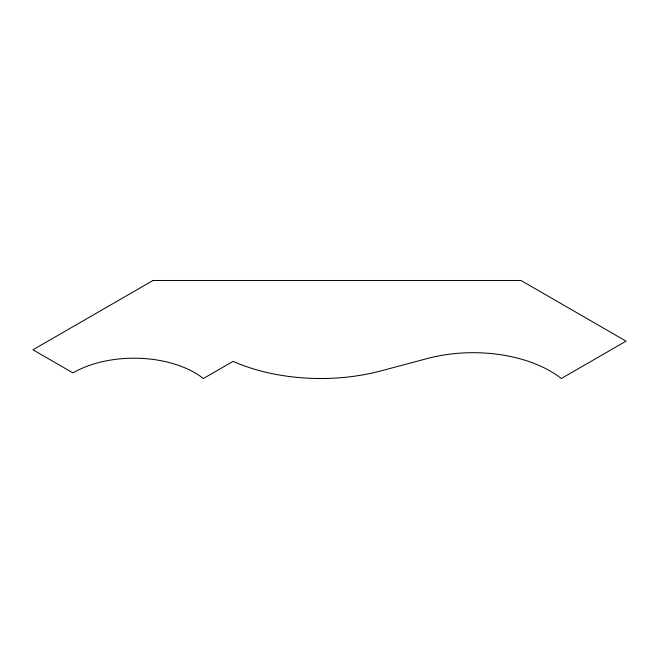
<?xml version="1.0" encoding="UTF-8"?>
<svg xmlns="http://www.w3.org/2000/svg" width="659" height="659" viewBox="0 0 659 659"><rect width="100%" height="100%" fill="white"/><g stroke="black" fill="none" stroke-linecap="round" stroke-linejoin="round"><path stroke-width="0.99" d="M153.028 280.479L32.95 349.805L72.976 372.912A85.868 49.573 0 0 1 203.359 378.521L233.088 361.363A144.189 83.248 0 0 0 381.215 370.828L427.37 358.512A109.18 63.033 0 0 1 561.303 378.521L626.05 341.14L520.981 280.479L153.028 280.479"/></g></svg>
